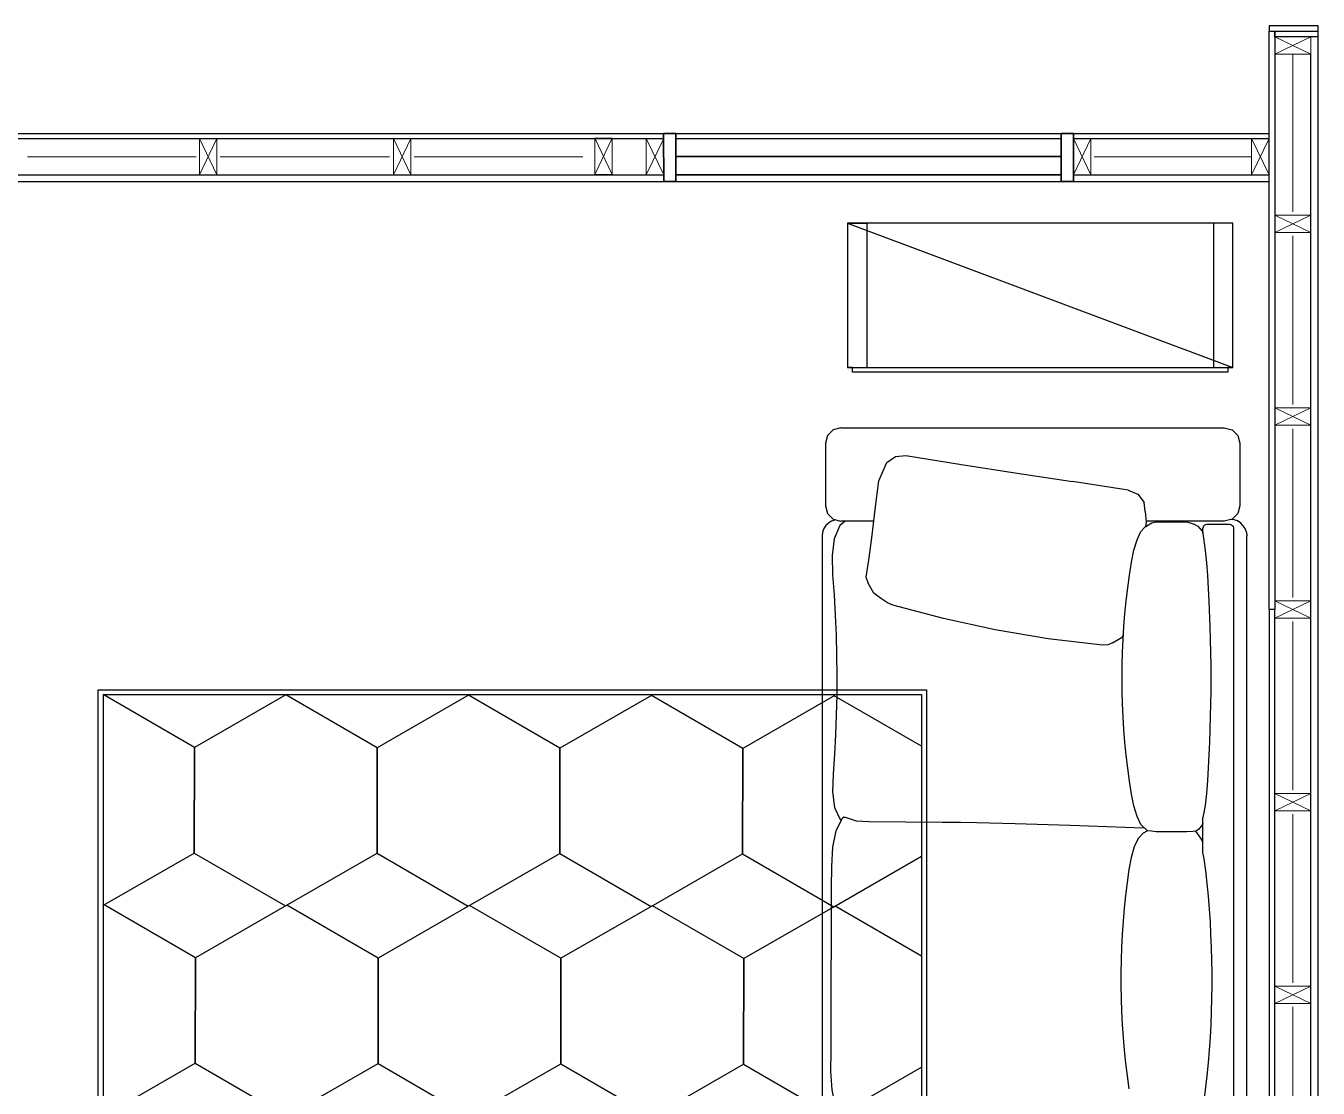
# Model space of a CAD drawing. Header units: millimetres. Extents: x -5545 to 6592, y -1722 to 1596.
# Drawn here: x 5526.5 to 5794.9, y 649.2 to 869.9 of the extents above; entities that cross this region are included whole.
import ezdxf

# ---------------------------------------------------------------- set-up
doc = ezdxf.new("R2010")
doc.units = ezdxf.units.MM
for name, color, linetype, lineweight in [('A-DETL-MCUT', 4, 'Continuous', 25), ('A-ELEV-MBE1', 7, 'Continuous', 35), ('A-ELEV-MBE2', 4, 'Continuous', 25), ('A-WALL-PATT', 8, 'Continuous', 18), ('A-WALL-STUD', 3, 'Continuous', 18)]:
    doc.layers.add(name, color=color, linetype=linetype, lineweight=lineweight)
doc.layers.add('simona arzu 1', color=1, linetype='Continuous')

msp = doc.modelspace()

# ---------------------------------------------------------------- linework, layer by layer
for p, q in [((5794.91, 116.93), (5794.91, 869.86)), ((5485.51, 847.53), (5784.7, 847.53)), ((5485.51, 838.93), (5658.98, 838.93)), ((5485.51, 837.52), (5784.7, 837.52)), ((5661.48, 838.93), (5741.55, 838.93)), ((5744.06, 838.93), (5784.7, 838.93)), ((5777.17, 828.89), (5697.17, 828.89)), ((5697.17, 828.89), (5697.17, 798.89)), ((5777.17, 798.89), (5777.17, 828.89)), ((5697.17, 798.89), (5777.17, 798.89)), ((5541.54, 489.94), (5541.54, 731.94)), ((5541.54, 731.94), (5542.54, 731.94)), ((5542.54, 731.94), (5713.54, 731.94)), ((5542.54, 730.94), (5712.54, 730.94)), ((5542.54, 730.94), (5542.54, 490.94)), ((5712.54, 730.94), (5712.54, 490.94)), ((5713.54, 731.94), (5713.54, 489.94))]:
    msp.add_line(p, q)
at = {"color": 0}
for p, q in [((5678.26, 846.43), (5741.55, 846.43)), ((5744.06, 846.43), (5763.34, 846.43)), ((5697.17, 828.89), (5777.17, 798.89))]:
    msp.add_line(p, q, dxfattribs=at)
for points in [[(5697.17, 828.89), (5701.17, 828.89), (5701.17, 798.89)], [(5777.17, 828.89), (5773.17, 828.89), (5773.17, 798.89), (5777.17, 798.89)], [(5777.17, 798.89), (5776.17, 798.89), (5776.17, 797.89), (5698.17, 797.89), (5698.17, 798.89), (5697.17, 798.89)], [(5542.47, 687.1), (5561.47, 698.03), (5561.5, 719.95), (5542.54, 730.94)], [(5712.54, 720.2), (5694.4, 730.7), (5675.4, 719.77), (5675.37, 697.85), (5694.33, 686.86), (5712.54, 697.34)], [(5542.54, 643.49), (5542.67, 643.42), (5561.67, 654.35), (5561.71, 676.27), (5542.74, 687.26), (5542.54, 687.14)], [(5712.54, 676.63), (5694.6, 687.02), (5675.6, 676.09), (5675.57, 654.17), (5694.54, 643.18), (5712.54, 653.54)]]:
    msp.add_lwpolyline(points)
for points in [[(5580.5, 730.88), (5561.5, 719.95), (5561.47, 698.03), (5580.44, 687.04), (5599.44, 697.97), (5599.47, 719.89)], [(5618.47, 730.82), (5599.47, 719.89), (5599.44, 697.97), (5618.4, 686.98), (5637.4, 697.91), (5637.44, 719.83)], [(5656.44, 730.76), (5637.44, 719.83), (5637.4, 697.91), (5656.37, 686.92), (5675.37, 697.85), (5675.4, 719.77)], [(5580.71, 687.2), (5561.71, 676.27), (5561.67, 654.35), (5580.64, 643.36), (5599.64, 654.29), (5599.67, 676.21)], [(5618.67, 687.14), (5599.67, 676.21), (5599.64, 654.29), (5618.6, 643.3), (5637.6, 654.23), (5637.64, 676.15)], [(5656.64, 687.08), (5637.64, 676.15), (5637.6, 654.23), (5656.57, 643.24), (5675.57, 654.17), (5675.6, 676.09)]]:
    msp.add_lwpolyline(points, close=True)
at = {"layer": 'A-DETL-MCUT', "color": 0}
for points in [[(5794.91, 869.86), (5784.7, 869.86), (5784.7, 868.76), (5794.91, 868.76)], [(5794.91, 867.55), (5785.9, 867.56), (5785.9, 868.76), (5794.91, 868.76)]]:
    msp.add_lwpolyline(points, dxfattribs=at)
for points in [[(5784.7, 748.64), (5784.7, 868.76), (5785.9, 868.76), (5785.9, 748.64)], [(5785.9, 628.52), (5785.9, 748.64), (5784.7, 748.64), (5784.7, 628.52)]]:
    msp.add_lwpolyline(points, close=True, dxfattribs=at)
at = {"layer": 'A-ELEV-MBE1', "color": 0, "linetype": 'Continuous'}
msp.add_line((5661.48, 842.7), (5741.55, 842.7), dxfattribs=at)
at = {"layer": 'A-ELEV-MBE1', "color": 0}
msp.add_line((5661.48, 838.93), (5741.55, 838.93), dxfattribs=at)
for points in [[(5658.97, 847.53), (5661.48, 847.53), (5661.48, 837.52), (5658.98, 837.52)], [(5741.55, 847.53), (5744.06, 847.53), (5744.06, 837.52), (5741.55, 837.52)]]:
    msp.add_lwpolyline(points, close=True, dxfattribs=at)
at = {"layer": 'A-ELEV-MBE2', "color": 0}
for p, q in [((5793.41, 122.83), (5793.41, 863.95)), ((5485.51, 846.43), (5658.97, 846.43)), ((5661.48, 846.43), (5741.55, 846.43)), ((5744.06, 846.43), (5784.7, 846.43))]:
    msp.add_line(p, q, dxfattribs=at)
at = {"layer": 'A-WALL-PATT', "color": 0, "ltscale": 0.1}
for p, q in [((5789.65, 863.95), (5789.65, 831.22)), ((5561.88, 842.68), (5526.85, 842.68)), ((5602.02, 842.68), (5566.89, 842.68)), ((5642.2, 842.68), (5607.16, 842.68)), ((5748.36, 842.68), (5781.09, 842.68)), ((5789.65, 826.21), (5789.65, 791.18)), ((5789.65, 786.17), (5789.65, 751.14)), ((5789.65, 746.14), (5789.65, 711.1)), ((5789.65, 706.1), (5789.65, 671.06)), ((5789.65, 666.06), (5789.65, 631.02))]:
    msp.add_line(p, q, dxfattribs=at)
at = {"layer": 'A-WALL-STUD', "color": 0}
for p, q in [((5793.41, 867.55), (5785.9, 863.95)), ((5785.9, 867.55), (5793.41, 863.95)), ((5566.19, 846.43), (5562.58, 838.93)), ((5566.19, 838.93), (5562.58, 846.43)), ((5606.46, 846.43), (5602.86, 838.93)), ((5606.46, 838.93), (5602.86, 846.43)), ((5648.3, 846.51), (5644.7, 839.01)), ((5648.3, 839.01), (5644.7, 846.51)), ((5658.98, 846.43), (5655.37, 838.93)), ((5658.98, 838.93), (5655.37, 846.43)), ((5744.06, 838.93), (5747.66, 846.43)), ((5744.06, 846.43), (5747.66, 838.93)), ((5781.09, 838.93), (5784.7, 846.43)), ((5781.09, 846.43), (5784.7, 838.93)), ((5793.41, 830.52), (5785.9, 826.91)), ((5785.9, 830.52), (5793.41, 826.91)), ((5793.41, 790.48), (5785.9, 786.88)), ((5785.9, 790.48), (5793.41, 786.88)), ((5793.41, 790.48), (5785.9, 786.88)), ((5785.9, 790.48), (5793.41, 786.88)), ((5793.41, 750.44), (5785.9, 746.84)), ((5785.9, 750.44), (5793.41, 746.84)), ((5785.9, 710.4), (5793.41, 706.8)), ((5793.41, 710.4), (5785.9, 706.8)), ((5793.41, 670.36), (5785.9, 666.76)), ((5785.9, 670.36), (5793.41, 666.76))]:
    msp.add_line(p, q, dxfattribs=at)
for points in [[(5793.41, 867.55), (5785.9, 867.55), (5785.9, 863.95), (5793.41, 863.95)], [(5566.19, 846.43), (5566.19, 838.93), (5562.58, 838.93), (5562.58, 846.43)], [(5606.46, 846.43), (5606.46, 838.93), (5602.86, 838.93), (5602.86, 846.43)], [(5648.3, 846.51), (5648.3, 839.01), (5644.7, 839.01), (5644.7, 846.51)], [(5658.98, 846.43), (5658.98, 838.93), (5655.37, 838.93), (5655.37, 846.43)], [(5744.06, 838.93), (5744.06, 846.43), (5747.66, 846.43), (5747.66, 838.93)], [(5781.09, 838.93), (5781.09, 846.43), (5784.7, 846.43), (5784.7, 838.93)], [(5793.41, 830.52), (5785.9, 830.52), (5785.9, 826.91), (5793.41, 826.91)], [(5793.41, 790.48), (5785.9, 790.48), (5785.9, 786.88), (5793.41, 786.88)], [(5793.41, 790.48), (5785.9, 790.48), (5785.9, 786.88), (5793.41, 786.88)], [(5793.41, 750.44), (5785.9, 750.44), (5785.9, 746.84), (5793.41, 746.84)], [(5785.9, 710.4), (5793.41, 710.4), (5793.41, 706.8), (5785.9, 706.8)], [(5793.41, 670.36), (5785.9, 670.36), (5785.9, 666.76), (5793.41, 666.76)]]:
    msp.add_lwpolyline(points, close=True, dxfattribs=at)
at = {"layer": 'simona arzu 1', "color": 6}
for p, q in [((5692.99, 784.78), (5692.56, 783.17)), ((5694.17, 785.95), (5692.99, 784.78)), ((5695.77, 786.38), (5694.17, 785.95)), ((5695.77, 786.38), (5775.42, 786.38)), ((5775.42, 786.38), (5777.02, 785.95)), ((5777.02, 785.95), (5778.2, 784.78)), ((5778.2, 784.78), (5778.63, 783.17)), ((5692.56, 783.17), (5692.56, 770.16)), ((5778.63, 783.17), (5778.63, 770.16)), ((5704.55, 777.43), (5705.33, 779.17)), ((5705.33, 779.17), (5707.1, 780.39)), ((5707.1, 780.39), (5709.3, 780.6)), ((5709.3, 780.6), (5720.83, 778.77)), ((5720.83, 778.77), (5732.36, 776.96)), ((5703.64, 775.34), (5704.55, 777.43)), ((5732.36, 776.96), (5743.9, 775.18)), ((5702.92, 769.39), (5703.64, 775.34)), ((5755.44, 773.42), (5743.9, 775.18)), ((5755.44, 773.42), (5757.47, 772.56)), ((5757.47, 772.56), (5758.78, 770.87)), ((5758.99, 769), (5758.78, 770.87)), ((5692.56, 770.16), (5692.99, 768.55)), ((5692.99, 768.55), (5694.17, 767.38)), ((5692.99, 768.55), (5692.99, 768.55)), ((5702.26, 764.07), (5702.92, 769.39)), ((5758.99, 769), (5759.22, 766.76)), ((5778.2, 768.55), (5777.02, 767.38)), ((5778.63, 770.16), (5778.2, 768.55)), ((5694.17, 767.38), (5695.77, 766.95)), ((5694.17, 767.38), (5694.17, 767.38)), ((5702.62, 766.95), (5695.77, 766.95)), ((5695.77, 766.95), (5695.77, 766.95)), ((5758.99, 765.8), (5758.99, 765.82)), ((5758.99, 765.78), (5758.99, 765.8)), ((5759.22, 766.76), (5759.04, 765.85)), ((5775.42, 766.95), (5759.2, 766.95)), ((5771.08, 765.92), (5770.97, 765.5)), ((5770.97, 764.5), (5770.97, 765.5)), ((5771.08, 765.92), (5771.39, 766.23)), ((5771.39, 766.23), (5771.8, 766.34)), ((5771.8, 766.34), (5776.52, 766.34)), ((5777.02, 767.38), (5775.42, 766.95)), ((5775.42, 766.95), (5775.42, 766.95)), ((5776.52, 766.34), (5776.94, 766.23)), ((5776.94, 766.23), (5777.24, 765.92)), ((5777.24, 765.92), (5777.36, 765.5)), ((5777.36, 765.5), (5777.36, 581.31)), ((5779.75, 765.41), (5779.36, 766.02)), ((5780.01, 764.69), (5779.75, 765.41)), ((5701.64, 759.38), (5702.26, 764.07)), ((5780.01, 764.69), (5780.1, 763.91)), ((5780.1, 566.45), (5780.1, 763.91)), ((5701.06, 755.32), (5701.64, 759.38)), ((5701.51, 753.93), (5701.06, 755.32)), ((5702.65, 752), (5701.51, 753.93)), ((5703.99, 750.96), (5702.65, 752)), ((5705.48, 749.98), (5703.99, 750.96)), ((5706.57, 749.54), (5705.48, 749.98)), ((5717.07, 746.71), (5706.57, 749.54)), ((5727.83, 744.38), (5717.07, 746.71)), ((5738.85, 742.55), (5727.83, 744.38)), ((5750.13, 741.22), (5738.85, 742.55)), ((5751.32, 741.28), (5750.13, 741.22)), ((5752.17, 741.68), (5751.32, 741.28)), ((5752.17, 741.68), (5754.18, 742.86)), ((5754.18, 742.86), (5754.45, 743.37)), ((5770.97, 698.16), (5770.97, 705.41))]:
    msp.add_line(p, q, dxfattribs=at)
for points in [[(5694.65, 767.25), (5693.83, 766.99), (5693.19, 766.58), (5692.66, 766.05), (5692.26, 765.41), (5691.99, 764.69), (5691.9, 763.91), (5691.9, 646.09), (5691.81, 645.3), (5691.55, 644.58), (5691.15, 643.94), (5690.62, 643.41), (5689.98, 643), (5689.26, 642.75), (5688.47, 642.66), (5645.16, 643.4)], [(5696.69, 766.95), (5695.53, 766.06), (5694.37, 763.32), (5693.96, 759.81), (5694.07, 755.84), (5694.37, 751.64), (5694.61, 747.45), (5694.79, 743.27), (5694.94, 734.97), (5694.91, 730.83), (5694.82, 726.7), (5694.66, 722.59), (5694.44, 718.58), (5694.17, 714.41), (5694.06, 710.74), (5694.45, 707.48), (5695.62, 704.97), (5695.85, 704.81)], [(5759.48, 702.64), (5758.07, 703.93), (5757.3, 705.61), (5756.66, 707.8), (5756.17, 710.27), (5755.74, 712.98), (5755.37, 715.65), (5755.05, 718.32), (5754.78, 721), (5754.56, 723.67), (5754.41, 726.35), (5754.29, 729.02), (5754.2, 731.7), (5754.17, 734.37), (5754.2, 737.05), (5754.27, 739.73), (5754.39, 742.4), (5754.56, 745.08), (5754.78, 747.76), (5755.05, 750.43), (5755.36, 753.11), (5755.76, 755.76), (5756.14, 758.46), (5756.66, 760.95), (5757.3, 763.12), (5758.07, 764.79), (5758.99, 765.82), (5760.34, 766.63), (5761.34, 766.8), (5762.38, 766.78), (5767.66, 766.8), (5769.15, 766.36), (5769.92, 765.94), (5770.88, 764.85), (5770.97, 764.5)], [(5779.36, 766.02), (5778.83, 766.58), (5778.19, 767.01), (5777.47, 767.25), (5776.79, 767.31)], [(5770.97, 764.5), (5771.44, 760.84), (5771.7, 758.34), (5771.9, 755.67), (5772.07, 753.01), (5772.21, 750.35), (5772.43, 745.02), (5772.51, 742.36), (5772.56, 739.69), (5772.59, 737.03), (5772.61, 734.37), (5772.59, 731.7), (5772.56, 729.04), (5772.5, 726.38), (5772.42, 723.71), (5772.32, 721.05), (5772.19, 718.39), (5772.05, 715.72), (5771.9, 713.06), (5771.7, 710.39), (5771.44, 707.9), (5771.06, 705.73), (5770.97, 705.41)], [(5696.37, 705.48), (5696.05, 705.2), (5694.75, 702.66), (5694.07, 699.25), (5693.8, 695.22), (5693.77, 690.88), (5693.73, 682.27), (5693.69, 669.49), (5693.66, 656.87), (5693.65, 652.71), (5693.9, 648.85), (5694.59, 645.4), (5696.01, 642.72), (5697.63, 641.98), (5700.16, 641.61), (5712.5, 641), (5727.79, 640.58), (5743.1, 640.58), (5754.61, 640.71), (5757.69, 640.62)], [(5696.37, 705.48), (5696.65, 705.44), (5698.93, 704.72), (5701.59, 704.59), (5709.21, 704.48), (5716.81, 704.44), (5720.61, 704.44), (5724.03, 704.35), (5732.01, 704.17), (5743.42, 703.84), (5751.02, 703.56), (5758.63, 703.23)], [(5770.97, 704.17), (5770.89, 703.92), (5770.03, 702.94), (5769.47, 702.6)], [(5770.97, 700.19), (5770.69, 700.91), (5769.86, 702.05), (5769.47, 702.6), (5768.96, 702.53), (5767.66, 702.41), (5761.29, 702.42), (5760.31, 702.58), (5759.48, 702.64), (5758.56, 702.13), (5757.51, 701.04), (5756.69, 699.3), (5756.06, 697.11), (5755.58, 694.59), (5755.21, 691.91), (5754.89, 689.22), (5754.61, 686.54), (5754.38, 683.85), (5754.2, 681.17), (5754.06, 678.48), (5753.97, 675.8), (5753.92, 673.12), (5753.92, 670.44), (5753.97, 667.77), (5754.06, 665.08), (5754.2, 662.41), (5754.39, 659.73), (5754.62, 657.06), (5754.9, 654.38), (5755.22, 651.71), (5755.59, 649.03)], [(5770.97, 644.34), (5771.26, 646.39), (5771.87, 651.74), (5772.12, 654.42), (5772.34, 657.09), (5772.53, 659.76), (5772.68, 662.43), (5772.79, 665.1), (5772.86, 667.77), (5772.9, 670.43), (5772.9, 673.1), (5772.86, 675.76), (5772.79, 678.42), (5772.65, 681.08), (5772.53, 683.73), (5772.35, 686.39), (5772.13, 689.04), (5771.87, 691.7), (5771.58, 694.35), (5771.23, 696.83), (5770.97, 698.16)]]:
    msp.add_lwpolyline(points, dxfattribs=at)

doc.saveas('drawing.dxf')
